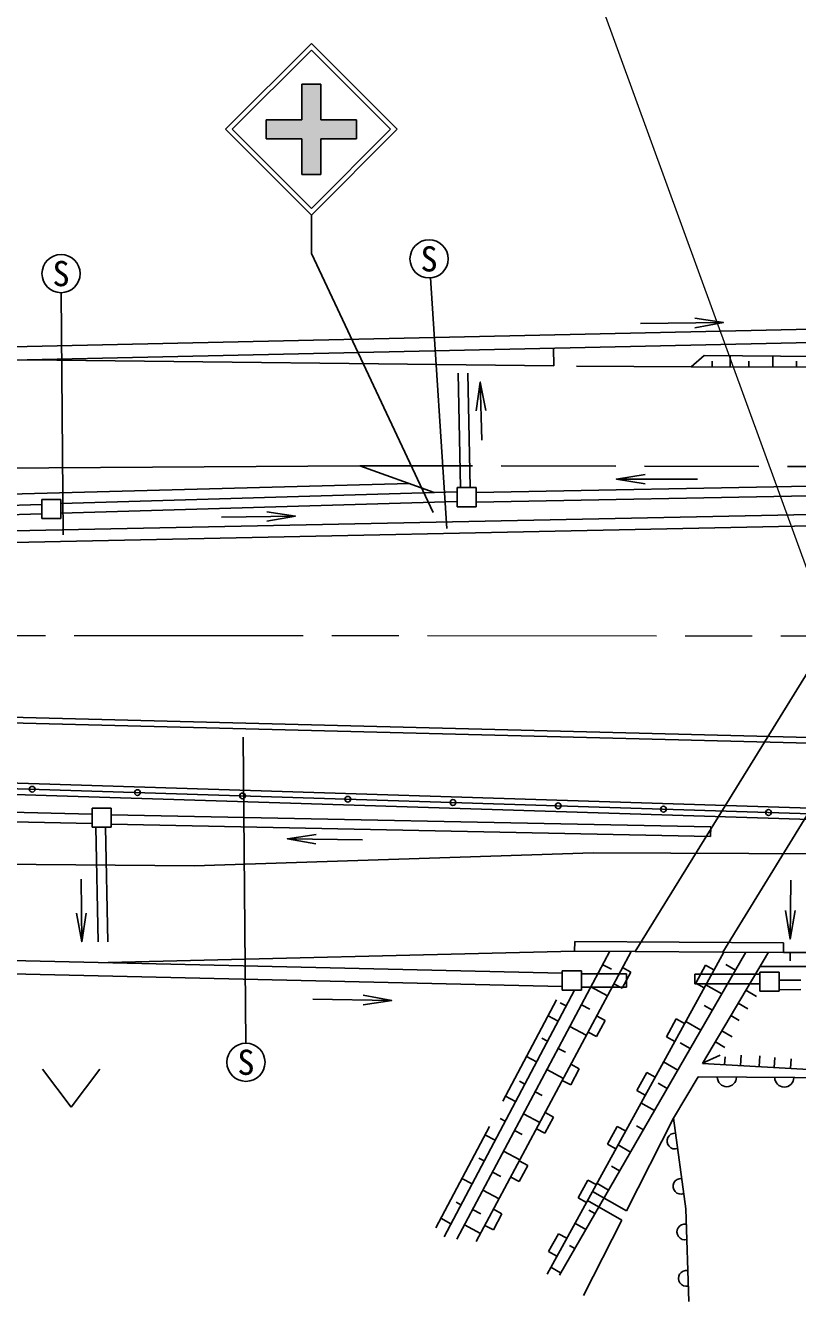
# Model space of a CAD drawing. Units: millimetres, scale not verified. Extents: x 40000 to 680000, y 20000 to 380000.
# Drawn here: x 322133 to 362550, y 251815 to 318636 of the extents above; entities that cross this region are included whole.
import ezdxf
from ezdxf.enums import TextEntityAlignment as Align

# ---------------------------------------------------------------- set-up
doc = ezdxf.new("R2010")
doc.units = ezdxf.units.MM
doc.header["$LTSCALE"] = 1000
doc.linetypes.add('CHAIN', pattern=[18.5, 12, -1.5, 3.5, -1.5])
doc.linetypes.add('DASHED', pattern=[7.5, 6, -1.5])
for name, color, linetype, lineweight in [('M-BGD', 7, 'Continuous', 25), ('M-BGD-EXST', 7, 'Continuous', 25), ('M-BMK', 2, 'CHAIN', 13), ('M-STR-HTXT', 7, 'Continuous', 13), ('M-STR-STR1', 1, 'Continuous', 25), ('M-STR-STRC', 7, 'Continuous', 25)]:
    doc.layers.add(name, color=color, linetype=linetype, lineweight=lineweight)
doc.styles.add('ＭＳ ゴシック', font='')
doc.styles.get('ＭＳ ゴシック').set_extended_font_data('MS Gothic')

# ---------------------------------------------------------------- blocks, each defined once
blk = doc.blocks.new('open_arrow')
at = {"color": 0, "linetype": 'Continuous', "lineweight": -2}
blk.add_lwpolyline([(7.5, 1.25), (0, 0), (7.5, -1.25)], dxfattribs=at)

msp = doc.modelspace()

# ---------------------------------------------------------------- hatches: boundary and pattern name
at = {"layer": 'M-STR-STRC'}
msp.add_hatch(color=256, dxfattribs=at).paths.add_polyline_path([(334739, 313701), (336600, 313701), (336600, 315561), (337600, 315560), (337600, 313701), (339459, 313701), (339459, 312701), (337599, 312701), (337599, 310840), (336599, 310841), (336599, 312701), (334739, 312701)])

# ---------------------------------------------------------------- linework, layer by layer
at = {"layer": 'M-BGD'}
for p, q in [((365447, 302781), (299307, 301328)), ((299314, 300628), (365447, 302081)), ((349771, 301737), (349792, 300807)), ((349792, 300807), (322239, 301132)), ((356978, 300755), (357665, 301348)), ((369296, 300748), (356978, 300755)), ((358089, 300755), (358089, 301055)), ((359029, 300754), (359029, 301338)), ((360008, 300754), (360008, 301058)), ((361267, 300753), (361267, 301321)), ((362497, 300752), (362497, 301059)), ((293211, 295272), (339645, 295581)), ((339645, 295581), (343522, 294176)), ((342230, 294644), (304313, 293656)), ((323981, 293606), (344732, 294211)), ((344732, 294438), (345732, 294438)), ((344732, 294438), (344732, 293438)), ((345732, 294177), (369162, 294629)), ((345732, 294438), (345732, 293438)), ((345732, 293677), (368849, 294123)), ((322981, 293558), (304343, 293024)), ((304765, 291825), (398478, 293754)), ((322981, 293820), (323981, 293820)), ((322981, 293820), (322981, 292820)), ((323981, 293820), (323981, 292820)), ((323981, 293106), (344732, 293711)), ((344732, 293438), (345732, 293438)), ((322981, 293058), (304350, 292524)), ((304772, 291225), (398491, 293154)), ((322981, 292820), (323981, 292820)), ((306228, 282797), (363862, 281335)), ((306224, 282497), (363858, 281035)), ((303213, 279549), (363794, 277637)), ((303208, 279249), (363790, 277337)), ((303872, 277851), (325620, 277342)), ((303872, 277351), (325620, 276842)), ((325620, 277648), (325620, 276648)), ((325620, 277648), (326620, 277648)), ((326620, 277648), (326620, 276648)), ((325620, 276648), (326620, 276648)), ((326620, 277305), (358012, 276664)), ((326620, 276804), (358002, 276164)), ((358002, 276164), (358012, 276664)), ((330956, 274631), (351859, 275307)), ((351859, 275307), (399364, 275145)), ((318306, 274735), (330956, 274631)), ((350884, 270164), (350887, 270664)), ((350887, 270664), (361826, 270598)), ((305062, 270058), (350235, 269005)), ((326457, 269559), (350884, 270164)), ((352725, 270153), (344721, 255087)), ((345735, 254953), (353834, 270146)), ((358693, 270117), (349441, 253250)), ((350085, 253201), (359853, 270110)), ((354047, 270145), (350884, 270164)), ((361031, 270103), (357583, 264283)), ((361823, 270098), (358650, 270117)), ((361823, 270098), (361826, 270598)), ((396152, 269932), (361823, 270098)), ((362169, 270097), (362167, 269661)), ((305055, 269357), (350235, 268305)), ((352353, 269453), (352808, 269211)), ((353826, 269067), (353384, 269302)), ((357740, 269420), (357226, 268483)), ((358179, 269180), (357740, 269420)), ((359308, 269166), (358802, 269458)), ((350235, 269127), (350235, 268127)), ((350235, 269127), (351235, 269127)), ((351235, 269127), (351235, 268127)), ((353376, 268223), (353826, 269067)), ((360584, 269060), (360584, 268060)), ((360584, 269060), (361584, 269060)), ((361584, 269060), (361584, 268060)), ((362731, 268649), (361584, 268643)), ((344047, 255205), (350876, 268127)), ((350235, 268127), (351235, 268127)), ((351735, 268289), (352599, 267829)), ((352935, 268458), (353376, 268223)), ((357226, 268483), (357665, 268243)), ((358588, 267920), (357753, 268403)), ((359851, 268111), (360409, 267780)), ((360584, 268060), (361584, 268060)), ((362731, 268149), (361584, 268143)), ((350436, 267294), (350127, 267458)), ((351238, 267354), (351686, 267116)), ((358093, 267063), (357665, 267311)), ((359448, 267431), (359945, 267136)), ((350016, 266499), (349492, 266776)), ((352476, 266535), (352035, 266770)), ((359068, 266790), (359498, 266535)), ((350631, 266210), (351492, 265753)), ((352026, 265691), (352476, 266535)), ((356198, 266609), (355684, 265672)), ((356637, 266369), (356198, 266609)), ((357493, 266024), (356699, 266482)), ((358592, 265986), (359129, 265667)), ((349462, 265451), (349165, 265608)), ((351585, 265926), (352026, 265691)), ((355684, 265672), (356123, 265432)), ((356934, 265056), (356411, 265358)), ((358249, 265407), (358751, 265109)), ((348890, 264369), (348364, 264647)), ((350025, 265070), (350409, 264866)), ((357585, 264287), (358496, 264707)), ((358737, 264217), (358760, 264620)), ((359570, 264170), (359601, 264714)), ((360540, 264115), (360572, 264671)), ((349434, 263957), (350292, 263501)), ((350676, 263158), (351126, 264002)), ((351126, 264002), (350685, 264238)), ((356287, 263937), (355540, 264369)), ((357583, 264283), (364714, 263878)), ((361333, 264070), (361362, 264585)), ((362184, 264022), (362212, 264517)), ((348274, 263203), (348003, 263347)), ((350235, 263394), (350676, 263158)), ((354657, 263798), (354143, 262861)), ((355095, 263558), (354657, 263798)), ((357352, 263574), (356056, 261413)), ((348816, 262794), (349181, 262600)), ((354143, 262861), (354581, 262621)), ((355731, 262974), (355260, 263246)), ((347792, 262292), (347265, 262571)), ((355058, 261809), (354357, 262213)), ((347242, 261252), (346983, 261389)), ((348203, 261641), (349058, 261186)), ((349326, 260626), (349776, 261470)), ((349776, 261470), (349335, 261705)), ((356700, 256672), (356056, 261413)), ((347741, 260771), (348131, 260564)), ((348885, 260861), (349326, 260626)), ((353115, 260987), (352601, 260050)), ((353553, 260747), (353115, 260987)), ((354480, 260808), (354115, 261018)), ((346718, 260259), (346188, 260539)), ((352601, 260050), (353039, 259810)), ((353806, 259642), (353154, 260019)), ((346146, 259177), (345861, 259328)), ((347162, 259681), (348014, 259228)), ((347976, 258094), (348426, 258938)), ((348426, 258938), (347985, 259173)), ((353237, 258656), (352804, 258906)), ((345511, 257976), (344979, 258257)), ((346585, 258595), (347025, 258362)), ((347535, 258329), (347976, 258094)), ((351573, 258176), (351059, 257239)), ((352011, 257936), (351573, 258176)), ((352657, 257652), (352048, 258003)), ((346076, 257637), (346926, 257186)), ((344929, 256875), (344676, 257009)), ((345543, 256635), (345972, 256407)), ((347077, 256406), (346635, 256641)), ((351059, 257239), (351497, 256999)), ((351942, 256415), (351624, 256598)), ((356855, 251815), (356700, 256672)), ((344409, 255890), (343874, 256173)), ((346627, 255562), (347077, 256406)), ((345112, 255823), (345959, 255373)), ((346185, 255797), (346627, 255562)), ((350031, 255365), (349517, 254428)), ((350469, 255125), (350031, 255365)), ((351462, 255583), (350899, 255908)), ((350888, 254589), (350611, 254749)), ((349517, 254428), (349955, 254187)), ((350151, 253313), (349638, 253609))]:
    msp.add_line(p, q, dxfattribs=at)
at = {"layer": 'M-BGD', "linetype": 'DASHED'}
for p, q in [((344914, 294438), (344761, 301627)), ((345414, 294438), (345261, 301638)), ((356978, 300755), (349792, 300807)), ((357665, 301348), (371006, 301248)), ((368034, 295534), (339645, 295581)), ((325815, 276648), (325957, 269571)), ((326315, 276648), (326457, 269559)), ((395842, 269279), (360591, 269361)), ((351235, 268971), (353598, 268982)), ((353598, 268982), (353602, 268282)), ((360584, 268950), (357175, 268950)), ((357175, 268950), (357175, 268450)), ((343613, 255680), (350235, 268177)), ((351235, 268271), (353602, 268282)), ((360584, 268450), (357175, 268450)), ((356056, 261413), (353601, 256562)), ((351817, 257581), (353601, 256562)), ((351552, 257098), (353350, 256071)), ((351352, 252122), (353350, 256071))]:
    msp.add_line(p, q, dxfattribs=at)
at = {"layer": 'M-BGD'}
for points in [[(151322, 278811), (303203, 278949), (363787, 277037), (400577, 277266)], [(357352, 263574), (405443, 263256), (406353, 262027), (406403, 256320)]]:
    msp.add_lwpolyline(points, dxfattribs=at)
for centre in [(322484, 278641), (327992, 278467), (333499, 278293), (339007, 278119), (344514, 277945), (350022, 277772), (355529, 277598), (361037, 277424)]:
    msp.add_circle(centre, 150, dxfattribs=at)
for centre, radius, start, end in [((358854, 263565), 501, 179.73044, 359.51027), ((361860, 263545), 501, 179.73044, 359.51027), ((356127, 260215), 409, 84.87315, 290.60159), ((356449, 257845), 409, 84.87315, 290.60159), ((356653, 255455), 414, 79.82742, 283.81883), ((356730, 253027), 414, 79.82742, 283.81883)]:
    msp.add_arc(centre, radius, start, end, dxfattribs=at)
at = {"layer": 'M-BGD-EXST'}
for p, q in [((344195, 292303), (343328, 305418)), ((324100, 291968), (324001, 304644)), ((358673, 303075), (354332, 303036)), ((345941, 299963), (346019, 296923)), ((353070, 294882), (357308, 294882)), ((336267, 292948), (332402, 292891)), ((333536, 281376), (333666, 265342)), ((335842, 276051), (339781, 275988)), ((325079, 270654), (325041, 273939)), ((362161, 270793), (362199, 273872)), ((341307, 267576), (337168, 267653)), ((323025, 263986), (324525, 261986)), ((324525, 261986), (326025, 263986))]:
    msp.add_line(p, q, dxfattribs=at)
for centre in [(343262, 306415), (323994, 305644), (333674, 264342)]:
    msp.add_circle(centre, 1000, dxfattribs=at)
at = {"layer": 'M-BMK'}
msp.add_line((269173, 286711), (368598, 286677), dxfattribs=at)
at = {"layer": 'M-STR-HTXT'}
msp.add_lwpolyline([(364074, 287371), (351495, 321931), (317318, 321931)], dxfattribs=at)
at = {"layer": 'M-STR-STR1'}
for p, q in [((372941, 300751), (354047, 270145)), ((358650, 270117), (377433, 300755)), ((358650, 270117), (354047, 270145))]:
    msp.add_line(p, q, dxfattribs=at)
at = {"layer": 'M-STR-STRC'}
for p, q in [((332599, 313201), (337099, 317701)), ((341599, 313201), (337099, 317701)), ((332952, 313201), (337099, 317347)), ((341245, 313201), (337099, 317347)), ((336600, 315561), (337600, 315560)), ((336600, 315561), (336600, 313701)), ((337600, 315560), (337600, 313701)), ((334739, 313701), (334739, 312701)), ((334739, 313701), (336600, 313701)), ((337600, 313701), (339459, 313701)), ((339459, 313701), (339459, 312701)), ((332599, 313201), (337099, 308700)), ((332952, 313201), (337099, 309054)), ((337099, 309054), (341245, 313201)), ((337099, 308701), (341599, 313201)), ((334739, 312701), (336599, 312701)), ((336599, 312701), (336599, 310841)), ((337599, 312701), (339459, 312701)), ((337599, 312701), (337599, 310840)), ((336599, 310841), (337599, 310840)), ((337099, 308701), (337099, 306701)), ((343483, 293138), (337099, 306701))]:
    msp.add_line(p, q, dxfattribs=at)

# ---------------------------------------------------------------- block references
at = {"layer": 'M-BGD-EXST', "xscale": 200, "yscale": 200}
for p, rotation in [((358673, 303075), 180.5), ((345941, 299963), 271.5), ((336267, 292948), 180.8), ((335842, 276051), 359.1), ((325079, 270654), 90.7), ((362161, 270793), 89.3), ((341307, 267576), 178.9)]:
    msp.add_blockref('open_arrow', p, dxfattribs=dict(at, rotation=rotation))
msp.add_blockref('open_arrow', (353070, 294882), dxfattribs=at)

# ---------------------------------------------------------------- texts
at = {"layer": 'M-BGD-EXST', "style": 'ＭＳ ゴシック'}
for p in [(343262, 306415), (323994, 305644), (333674, 264342)]:
    msp.add_text('S', height=1320, dxfattribs=at).set_placement(p, align=Align.MIDDLE_CENTER)

doc.saveas('drawing.dxf')
